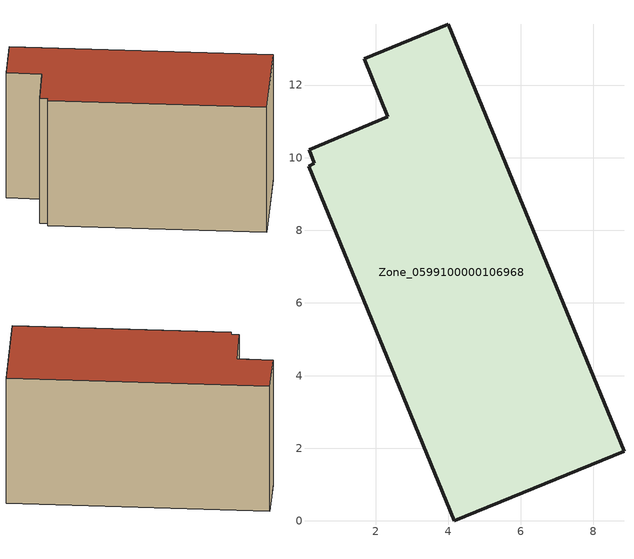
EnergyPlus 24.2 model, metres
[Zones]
Zone_0599100000106968
 floor ground (C_G): 1.68,12.73 4,13.68 8.84,1.92 4.17,0 0.15,9.77 0.31,9.85 0.18,10.21 2.34,11.13 z0
 wall outside (C_F): 4.17,0 8.84,1.92 4,13.68 1.68,12.73 2.34,11.13 0.18,10.21 0.31,9.85 0.15,9.77 4.17,0 z0:6.95
 roof outside (C_R): 0.15,9.77 4.17,0 8.84,1.92 4,13.68 1.68,12.73 2.34,11.13 0.18,10.21 0.31,9.85 z6.95
[BUILDING]
Pand.0599100000106968: North Axis=0; Terrain=City; Loads Convergence Tolerance Value=0.04; Temperature Convergence Tolerance Value=0.4; Solar Distribution=FullExterior; Maximum Number of Warmup Days=25; Minimum Number of Warmup Days=1
[Site:Location]
Rotterdam.The.Hague.AP_ZH_NLD Design_Conditions: Latitude=51.96; Longitude=4.45; Time Zone=1; Elevation=-4.5
[SITE:GROUNDTEMPERATURE:BUILDINGSURFACE]
18, 18, 18, 18, 18, 18, 18, 18, 18, 18, 18, 18
[MATERIAL] Thermal Absorptance=0.9; Solar Absorptance=0.7; Visible Absorptance=0.7
Name | Roughness | Thickness | Conductivity | Density | Specific Heat
G.TI.1992-2005 | MediumSmooth | 0.15 | 0.06 | 540 | 1210
F.TI.1992-2005 | Rough | 0.3 | 0.12 | 1920 | 840
R.TI.1992-2005 | MediumRough | 0.2 | 0.08 | 1500 | 1000
[CONSTRUCTION]
C_G: G.TI.1992-2005
C_F: F.TI.1992-2005
C_R: R.TI.1992-2005
[ZONE]
Zone_0599100000106968: Type=1; Multiplier=1; Ceiling Height=Autocalculate; Volume=Autocalculate; Floor Area=autocalculate; Part of Total Floor Area=Yes
[ZONEINFILTRATION:DESIGNFLOWRATE]
Infil_Zone_0599100000106968: Zone or ZoneList or Space or SpaceList=Zone_0599100000106968; Schedule=AlwaysOn; Design Flow Rate Calculation Method=Flow/Area; Flow Rate per Floor Area=0.0015; Constant Term Coefficient=1; Temperature Term Coefficient=0; Velocity Term Coefficient=0; Velocity Squared Term Coefficient=0
[HVACTEMPLATE:ZONE:IDEALLOADSAIRSYSTEM]
Zone_0599100000106968: Maximum Heating Supply Air Temperature=50; Minimum Cooling Supply Air Temperature=13; Maximum Heating Supply Air Humidity Ratio=0.0156; Minimum Cooling Supply Air Humidity Ratio=0.0077; Heating Limit=NoLimit; Cooling Limit=NoLimit; Dehumidification Control Type=ConstantSensibleHeatRatio; Cooling Sensible Heat Ratio=0.7; Dehumidification Setpoint=60; Humidification Control Type=None; Humidification Setpoint=30; Outdoor Air Method=None; Outdoor Air Flow Rate per Person=0.00944; Outdoor Air Flow Rate per Zone Floor Area=0; Outdoor Air Flow Rate per Zone=0; Demand Controlled Ventilation Type=None; Outdoor Air Economizer Type=NoEconomizer; Heat Recovery Type=None; Sensible Heat Recovery Effectiveness=0.7; Latent Heat Recovery Effectiveness=0.65
[ZONECONTROL:THERMOSTAT]
ThermostatControl_Zone_0599100000106968: Zone or ZoneList=Zone_0599100000106968; Control Type Schedule=DualSetpointControlType; Control 1=Thermostat_Zone_0599100000106968; Temperature Difference Between Cutout And Setpoint=0
[THERMOSTATSETPOINT:DUALSETPOINT]
Thermostat_Zone_0599100000106968: Heating Setpoint Temperature Schedule=HeatingSetpoint_Zone_0599100000106968; Cooling Setpoint Temperature Schedule=CoolingSetpoint_Zone_0599100000106968
[SCHEDULE:COMPACT]
HeatingSetpoint_Zone_0599100000106968: Through: 12/31, For: AllDays, Until: 24:00, 21
CoolingSetpoint_Zone_0599100000106968: Through: 12/31, For: AllDays, Until: 24:00, 24
DualSetpointControlType: Through: 12/31, For: AllDays, Until: 24:00, 4
AlwaysOn: Through: 12/31, For: AllDays, Until: 24:00, 1
